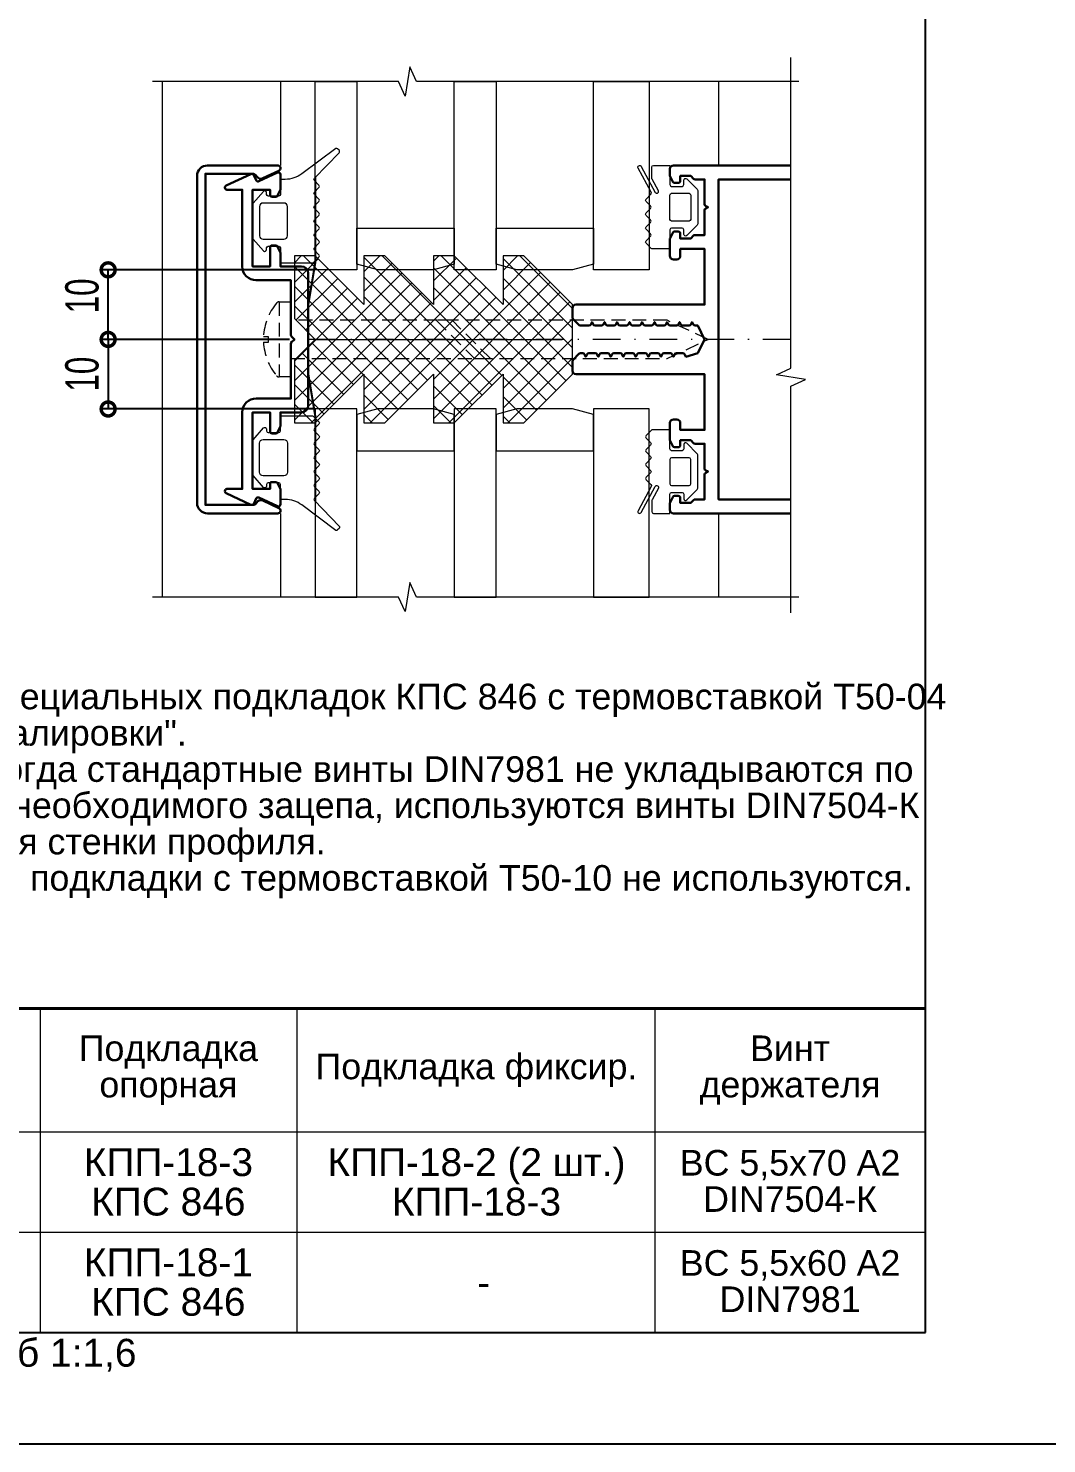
# Model space of a CAD drawing. Extents: x -37 to 8820, y -336 to 478.
# Drawn here: x 2419.4 to 2510.9, y 0 to 127.1 of the extents above; entities that cross this region are included whole.
import ezdxf

# ---------------------------------------------------------------- set-up
doc = ezdxf.new("R2010")
doc.units = 0
doc.header["$LTSCALE"] = 5
doc.linetypes.add('DASHDOT', pattern=[1, 0.5, -0.25, 0, -0.25])
doc.linetypes.add('HIDDEN', pattern=[0.375, 0.25, -0.125])
doc.layers.get('0').update_dxf_attribs({"linetype": 'CONTINUOUS', "lineweight": 30})
doc.layers.get('DEFPOINTS').update_dxf_attribs({"linetype": 'CONTINUOUS'})
for name, color, linetype, lineweight in [('1', 6, 'DASHDOT', 13), ('2', 3, 'HIDDEN', 13), ('Dimentions', 5, 'CONTINUOUS', 15), ('Glass', 5, 'CONTINUOUS', 20), ('Герлен', 7, 'CONTINUOUS', 60), ('Зигзаг', 1, 'CONTINUOUS', 15), ('Конструкции', 252, 'CONTINUOUS', 20), ('Рамки', 1, 'CONTINUOUS', 15), ('Текстовый', 7, 'CONTINUOUS', 9), ('Уплотнители', 1, 'CONTINUOUS', 20), ('Штриховка', 1, 'CONTINUOUS', 5)]:
    doc.layers.add(name, color=color, linetype=linetype, lineweight=lineweight)
doc.layers.add('Скрытые', color=14, linetype='CONTINUOUS', plot=False)
doc.styles.add('3', font='RUSS.SHX', dxfattribs={"width": 0.7, "height": 3})
doc.styles.add('Каталожный', font='arial.ttf', dxfattribs={"height": 2.5})
doc.dimstyles.new('MX1_6', dxfattribs={"dimtxt": 3, "dimasz": 2.5, "dimexe": 0.5, "dimexo": 0, "dimgap": 0.8, "dimtad": 1, "dimlfac": 1.6, "dimdsep": 46, "dimtxsty": '3', "dimcen": 0, "dimclrd": 256, "dimclre": 256, "dimclrt": 256, "dimaunit": 1, "dimadec": 0, "dimazin": 0, "dimtfac": 1, "dimtmove": 0, "dimatfit": 1, "dimfxl": 1, "dimtvp": 1, "dimtolj": 1, "dimtzin": 0, "dimarcsym": 0})

# ---------------------------------------------------------------- blocks, each defined once
blk = doc.blocks.new('_DotSmall')
at = {"color": 0, "linetype": 'ByBlock', "const_width": 0.5}
blk.add_lwpolyline([(-0.0625, 0, 1), (0.0625, 0, 1)], format="xyb", close=True, dxfattribs=at)
blk = doc.blocks.new('*D214')
at = {"layer": 'DEFPOINTS', "color": 0, "linetype": 'Continuous', "transparency": 16777216}
for p in [(2426.54, 105.45), (2445.11, 105.45), (2442.84, 99.2)]:
    blk.add_point(p, dxfattribs=at)
at = {"layer": 'Dimentions', "linetype": 'Continuous', "lineweight": -2, "transparency": 16777216}
for p, q in [((2445.11, 105.45), (2426.04, 105.45)), ((2426.54, 99.2), (2426.54, 105.45)), ((2442.84, 99.2), (2426.04, 99.2))]:
    blk.add_line(p, q, dxfattribs=at)
at = {"layer": 'Dimentions', "linetype": 'Continuous', "lineweight": -2, "transparency": 16777216, "xscale": 2.5, "yscale": 2.5, "zscale": 2.5}
for p, rotation in [((2426.54, 105.45), 90), ((2426.54, 99.2), 270)]:
    blk.add_blockref('_DotSmall', p, dxfattribs=dict(at, rotation=rotation))
at = {"layer": 'Dimentions', "linetype": 'Continuous', "transparency": 16777216, "insert": (2424.2, 103.11), "char_height": 3, "attachment_point": 5, "rotation": 90, "style": '3'}
blk.add_mtext('\\A1;10', dxfattribs=at)
blk = doc.blocks.new('*D215')
at = {"layer": 'DEFPOINTS', "color": 0, "linetype": 'Continuous', "transparency": 16777216}
for p in [(2442.84, 99.2), (2426.54, 92.95), (2445.11, 92.95)]:
    blk.add_point(p, dxfattribs=at)
at = {"layer": 'Dimentions', "linetype": 'Continuous', "lineweight": -2, "transparency": 16777216}
for p, q in [((2442.84, 99.2), (2426.04, 99.2)), ((2426.54, 99.2), (2426.54, 92.95)), ((2445.11, 92.95), (2426.04, 92.95))]:
    blk.add_line(p, q, dxfattribs=at)
at = {"layer": 'Dimentions', "linetype": 'Continuous', "lineweight": -2, "transparency": 16777216, "xscale": 2.5, "yscale": 2.5, "zscale": 2.5}
for p, rotation in [((2426.54, 99.2), 90), ((2426.54, 92.95), 270)]:
    blk.add_blockref('_DotSmall', p, dxfattribs=dict(at, rotation=rotation))
at = {"layer": 'Dimentions', "linetype": 'Continuous', "transparency": 16777216, "insert": (2424.2, 96.08), "char_height": 3, "attachment_point": 5, "rotation": 90, "style": '3'}
blk.add_mtext('\\A1;10', dxfattribs=at)

msp = doc.modelspace()

# ---------------------------------------------------------------- hatches: boundary and pattern name
at = {"layer": 'Штриховка', "lineweight": 5}
h = msp.add_hatch(dxfattribs=at)
h.set_pattern_fill('NET', color=256, scale=10, angle=-45, style=0)
h.set_pattern_definition([(315, (5155.751, 5174.9991), (0.88388348, 0.88388348), []), (45, (5155.751, 5174.9991), (-0.88388348, 0.88388348), [])])
h.paths.add_polyline_path([(2443.2783, 97.3251), (2443.2783, 91.7001), (2445.1533, 91.7001), (2449.5283, 96.0751), (2449.5283, 91.7001), (2451.4033, 91.7001), (2455.7783, 96.0751), (2455.7783, 91.7001), (2457.6533, 91.7001), (2462.0283, 96.0751), (2462.0283, 91.7001), (2463.9033, 91.7001), (2468.2783, 96.0751), (2468.2783, 102.3251), (2463.9033, 106.7001), (2462.0283, 106.7001), (2462.0283, 102.3251), (2457.6533, 106.7001), (2455.7783, 106.7001), (2455.7783, 102.3251), (2451.4033, 106.7001), (2449.5283, 106.7001), (2449.5283, 102.3251), (2445.1533, 106.7001), (2443.2783, 106.7001), (2443.2783, 101.0751), (2445.1533, 99.2001)])

# ---------------------------------------------------------------- linework, layer by layer
for points in [[(2434.5283, 84.5126), (2434.5283, 113.8876, -0.41421356), (2435.4658, 114.8251), (2441.7783, 114.8251, -0.80258485), (2441.8839, 114.3485), (2440.4472, 113.6786, -0.40155944), (2439.8742, 113.8732, 0.27973928), (2439.5415, 114.0751), (2435.2783, 114.0751), (2435.2783, 84.3251), (2439.5415, 84.3251, 0.27973928), (2439.8742, 84.527, -0.40155944), (2440.4472, 84.7216), (2441.8839, 84.0517, -0.80258485), (2441.7783, 83.5751), (2435.4658, 83.5751, -0.41421356)], [(2439.3743, 84.3427, 0.41421356), (2439.6235, 84.4334), (2439.8435, 84.9052, -0.41421356), (2440.0927, 84.9959), (2441.7615, 84.2177, 0.54861879), (2442.0283, 84.3876), (2442.0283, 85.7184, 0.11643382), (2442.0085, 85.8022), (2441.7676, 86.284, 0.28407904), (2441.5999, 86.3876), (2441.2783, 86.3876, 0.41421356), (2441.0908, 86.2001), (2441.0908, 85.7626), (2439.5283, 85.7626), (2439.5283, 92.6376), (2441.0908, 92.6376), (2441.0908, 90.9501, 0.41421356), (2441.2783, 90.7626), (2441.5999, 90.7626, 0.28407904), (2441.7676, 90.8663), (2442.0085, 91.348, 0.11643382), (2442.0283, 91.4319), (2442.0283, 92.6376), (2443.9033, 92.6376, 0.41421356), (2444.5283, 93.2626), (2444.5283, 105.1376, 0.41421356), (2443.9033, 105.7626), (2442.0283, 105.7626), (2442.0283, 106.9684, 0.11643382), (2442.0085, 107.0522), (2441.7676, 107.534, 0.28407904), (2441.5999, 107.6376), (2441.2783, 107.6376, 0.41421356), (2441.0908, 107.4501), (2441.0908, 105.7626), (2439.5283, 105.7626), (2439.5283, 112.6376), (2441.0908, 112.6376), (2441.0908, 112.2001, 0.41421356), (2441.2783, 112.0126), (2441.5999, 112.0126, 0.28407904), (2441.7676, 112.1163), (2442.0085, 112.598, 0.11643382), (2442.0283, 112.6819), (2442.0283, 114.0126, 0.54861879), (2441.7615, 114.1825), (2440.0927, 113.4044, -0.41421356), (2439.8435, 113.495), (2439.6235, 113.9669, 0.41421356), (2439.3743, 114.0575), (2437.1365, 113.014, 0.29147342), (2437.0283, 112.8441), (2437.0283, 112.8251, 0.41421356), (2437.2158, 112.6376), (2438.5908, 112.6376), (2438.5908, 105.7626, 0.41421356), (2439.8408, 104.5126), (2442.9658, 104.5126), (2442.9658, 99.5903, 0.19891237), (2443.0207, 99.4577), (2443.2783, 99.2001), (2443.0207, 98.9425, 0.19891237), (2442.9658, 98.81), (2442.9658, 93.8876), (2439.8408, 93.8876, 0.41421356), (2438.5908, 92.6376), (2438.5908, 85.7626), (2437.2158, 85.7626, 0.41421356), (2437.0283, 85.5751), (2437.0283, 85.5561, 0.29147342), (2437.1365, 85.3862)]]:
    msp.add_lwpolyline(points, format="xyb", close=True)
msp.add_lwpolyline([(2487.8934, 83.5751), (2477.3408, 83.5751, -0.41421356), (2477.0283, 83.8876), (2477.0283, 84.4684, -0.11643382), (2477.048, 84.5522), (2477.2889, 85.034, -0.28407904), (2477.4566, 85.1376), (2477.7783, 85.1376, -0.41421356), (2477.9658, 84.9501), (2477.9658, 84.5126), (2478.9033, 84.5126), (2479.1608, 84.7702, -0.19891237), (2479.2934, 84.8251), (2480.1533, 84.8251), (2480.1533, 87.053, -0.28407904), (2480.2569, 87.2207), (2480.4658, 87.3251), (2480.2569, 87.4295, -0.28407904), (2480.1533, 87.5972), (2480.1533, 89.8251), (2479.2934, 89.8251, -0.19891237), (2479.1608, 89.88), (2478.9033, 90.1376), (2477.9658, 90.1376), (2477.9658, 89.7001, -0.41421356), (2477.7783, 89.5126), (2477.4566, 89.5126, -0.28407904), (2477.2889, 89.6163), (2477.048, 90.098, -0.11643382), (2477.0283, 90.1819), (2477.0283, 91.7001, -0.41421356), (2477.3408, 92.0126), (2477.6533, 92.0126, -0.41421356), (2477.9658, 91.7001), (2477.9658, 91.0751), (2480.1533, 91.0751), (2480.1533, 96.0751), (2468.5908, 96.0751, -0.41421356), (2468.2783, 96.3876), (2468.2783, 97.2475, -0.19891237), (2468.3332, 97.38), (2468.8483, 97.8952, -0.19891237), (2468.9809, 97.9501), (2469.1936, 97.9501, -0.28407904), (2469.3613, 97.8465), (2469.4658, 97.6376), (2469.5702, 97.8465, -0.28407904), (2469.7379, 97.9501), (2470.3186, 97.9501, -0.28407904), (2470.4863, 97.8465), (2470.5908, 97.6376), (2470.6952, 97.8465, -0.28407904), (2470.8629, 97.9501), (2471.4436, 97.9501, -0.28407904), (2471.6113, 97.8465), (2471.7158, 97.6376), (2471.8202, 97.8465, -0.28407904), (2471.9879, 97.9501), (2472.5686, 97.9501, -0.28407904), (2472.7363, 97.8465), (2472.8408, 97.6376), (2472.9452, 97.8465, -0.28407904), (2473.1129, 97.9501), (2473.6936, 97.9501, -0.28407904), (2473.8613, 97.8465), (2473.9658, 97.6376), (2474.0702, 97.8465, -0.28407904), (2474.2379, 97.9501), (2474.8186, 97.9501, -0.28407904), (2474.9863, 97.8465), (2475.0908, 97.6376), (2475.1952, 97.8465, -0.28407904), (2475.3629, 97.9501), (2475.9436, 97.9501, -0.28407904), (2476.1113, 97.8465), (2476.2158, 97.6376), (2476.3202, 97.8465, -0.28407904), (2476.4879, 97.9501), (2477.0686, 97.9501, -0.28407904), (2477.2363, 97.8465), (2477.3408, 97.6376), (2477.4452, 97.8465, -0.28407904), (2477.6129, 97.9501), (2478.1936, 97.9501, -0.28407904), (2478.3613, 97.8465), (2478.4658, 97.6376), (2479.5283, 97.9501), (2480.1533, 99.2001), (2479.5283, 100.4501), (2479.3004, 100.4501, -0.28407904), (2479.1327, 100.5538), (2479.0283, 100.7626), (2478.9238, 100.5538, -0.28407904), (2478.7561, 100.4501), (2478.1754, 100.4501, -0.28407904), (2478.0077, 100.5538), (2477.9033, 100.7626), (2477.7988, 100.5538, -0.28407904), (2477.6311, 100.4501), (2477.0504, 100.4501, -0.28407904), (2476.8827, 100.5538), (2476.7783, 100.7626), (2476.6738, 100.5538, -0.28407904), (2476.5061, 100.4501), (2475.9254, 100.4501, -0.28407904), (2475.7577, 100.5538), (2475.6533, 100.7626), (2475.5488, 100.5538, -0.28407904), (2475.3811, 100.4501), (2474.8004, 100.4501, -0.28407904), (2474.6327, 100.5538), (2474.5283, 100.7626), (2474.4238, 100.5538, -0.28407904), (2474.2561, 100.4501), (2473.6754, 100.4501, -0.28407904), (2473.5077, 100.5538), (2473.4033, 100.7626), (2473.2988, 100.5538, -0.28407904), (2473.1311, 100.4501), (2472.5504, 100.4501, -0.28407904), (2472.3827, 100.5538), (2472.2783, 100.7626), (2472.1738, 100.5538, -0.28407904), (2472.0061, 100.4501), (2471.4254, 100.4501, -0.28407904), (2471.2577, 100.5538), (2471.1533, 100.7626), (2471.0488, 100.5538, -0.28407904), (2470.8811, 100.4501), (2470.3004, 100.4501, -0.28407904), (2470.1327, 100.5538), (2470.0283, 100.7626), (2469.9238, 100.5538, -0.28407904), (2469.7561, 100.4501), (2468.9809, 100.4501, -0.19891237), (2468.8483, 100.505), (2468.3332, 101.0202, -0.19891237), (2468.2783, 101.1528), (2468.2783, 102.0126, -0.41421356), (2468.5908, 102.3251), (2480.1533, 102.3251), (2480.1533, 107.3251), (2477.9658, 107.3251), (2477.9658, 106.7001, -0.41421356), (2477.6533, 106.3876), (2477.3408, 106.3876, -0.41421356), (2477.0283, 106.7001), (2477.0283, 108.2184, -0.11643382), (2477.048, 108.3022), (2477.2889, 108.784, -0.28407904), (2477.4566, 108.8876), (2477.7783, 108.8876, -0.41421356), (2477.9658, 108.7001), (2477.9658, 108.2626), (2478.9033, 108.2626), (2479.1608, 108.5202, -0.19891237), (2479.2934, 108.5751), (2480.1533, 108.5751), (2480.1533, 110.803, -0.28407904), (2480.2569, 110.9707), (2480.4658, 111.0751), (2480.2569, 111.1795, -0.28407904), (2480.1533, 111.3472), (2480.1533, 113.5751), (2479.2934, 113.5751, -0.19891237), (2479.1608, 113.63), (2478.9033, 113.8876), (2477.9658, 113.8876), (2477.9658, 113.4501, -0.41421356), (2477.7783, 113.2626), (2477.4566, 113.2626, -0.28407904), (2477.2889, 113.3663), (2477.048, 113.848, -0.11643382), (2477.0283, 113.9319), (2477.0283, 114.5126, -0.41421356), (2477.3408, 114.8251), (2487.8934, 114.8251)], format="xyb")
msp.add_lwpolyline([(2487.8934, 84.8251), (2481.4033, 84.8251), (2481.4033, 113.5751), (2487.8934, 113.5751)])
at = {"layer": '1'}
msp.add_line((2487.8934, 99.2001), (2434.5283, 99.2001), dxfattribs=at)
at = {"layer": '2'}
msp.add_line((2441.9097, 102.5751), (2441.9097, 95.8251), dxfattribs=at)
msp.add_lwpolyline([(2440.5029, 99.4457, -0.16184886), (2441.6686, 102.4615, -0.22388754), (2441.9097, 102.5751), (2442.9658, 102.5751), (2442.9658, 95.8251), (2441.9097, 95.8251, -0.22388754), (2441.6686, 95.9388, -0.16184886), (2440.5029, 98.9545), (2440.9406, 98.9545), (2440.9406, 99.4457)], format="xyb", close=True, dxfattribs=at)
for points in [[(2442.9658, 97.4814), (2476.7799, 97.4814), (2480.4658, 99.2001), (2476.7799, 100.9189), (2442.9658, 100.9189)], [(2456.0317, 100.9189), (2459.4692, 97.4814), (2460.9015, 97.4814), (2457.464, 100.9189)]]:
    msp.add_lwpolyline(points, close=True, dxfattribs=at)
at = {"layer": 'Glass'}
for points in [[(2448.9033, 122.3553), (2448.9033, 105.4501), (2445.1533, 105.4501), (2445.1533, 122.3553)], [(2461.4033, 122.3553), (2461.4033, 105.4501), (2457.6533, 105.4501), (2457.6533, 122.3553)], [(2470.1533, 105.4501), (2470.1533, 122.3553), (2475.1533, 122.3553), (2475.1533, 105.4501)], [(2448.9033, 105.9525), (2448.9033, 109.2001), (2457.6533, 109.2001), (2457.6533, 105.9525), (2455.7783, 105.4501), (2450.7783, 105.4501)], [(2461.4033, 105.9525), (2461.4033, 109.2001), (2470.1533, 109.2001), (2470.1533, 105.9525), (2468.2783, 105.4501), (2463.2783, 105.4501)], [(2448.9033, 76.0449), (2448.9033, 92.9501), (2445.1533, 92.9501), (2445.1533, 76.0449)], [(2448.9033, 92.4477), (2448.9033, 89.2001), (2457.6533, 89.2001), (2457.6533, 92.4477), (2455.7783, 92.9501), (2450.7783, 92.9501)], [(2461.4033, 76.0449), (2461.4033, 92.9501), (2457.6533, 92.9501), (2457.6533, 76.0449)], [(2461.4033, 92.4477), (2461.4033, 89.2001), (2470.1533, 89.2001), (2470.1533, 92.4477), (2468.2783, 92.9501), (2463.2783, 92.9501)], [(2470.1533, 92.9501), (2470.1533, 76.0449), (2475.1533, 76.0449), (2475.1533, 92.9501)]]:
    msp.add_lwpolyline(points, close=True, dxfattribs=at)
at = {"layer": 'Герлен', "lineweight": 40}
msp.add_line((2335, 39.0868), (2500, 39.0868), dxfattribs=at)
at = {"layer": 'Герлен', "ltscale": 2, "const_width": 0.1875}
msp.add_lwpolyline([(2445.1533, 84.6376), (2445.1533, 92.3251), (2444.5283, 96.0751), (2444.5283, 102.3251), (2445.1533, 106.0751), (2445.1533, 113.7626)], dxfattribs=at)
at = {"layer": 'Зигзаг'}
for points in [[(2488.6104, 122.3553), (2454.243, 122.3553), (2453.6621, 123.6732), (2453.2265, 121.0605), (2452.644, 122.3553), (2430.5235, 122.3553)], [(2487.8934, 74.652), (2487.8934, 95.0042), (2489.2113, 95.5851), (2486.5986, 96.0207), (2487.8934, 96.6032), (2487.8934, 124.5299)], [(2488.6104, 76.0449), (2454.243, 76.0449), (2453.6621, 77.3628), (2453.2265, 74.7501), (2452.644, 76.0449), (2430.5235, 76.0449)]]:
    msp.add_lwpolyline(points, dxfattribs=at)
at = {"layer": 'Конструкции'}
for p, q in [((2442.0283, 122.3553), (2442.0283, 114.8251)), ((2481.4033, 122.3553), (2481.4033, 114.8251)), ((2442.0283, 83.5751), (2442.0283, 76.0449)), ((2481.4033, 83.5751), (2481.4033, 76.0449))]:
    msp.add_line(p, q, dxfattribs=at)
msp.add_lwpolyline([(2431.4033, 122.3553), (2431.4033, 76.0449)], dxfattribs=at)
at = {"layer": 'Рамки'}
for p, q in [((2420.4215, 39.0868), (2420.4215, 10)), ((2443.4859, 39.0868), (2443.4859, 10)), ((2475.6601, 39.0868), (2475.6601, 10)), ((2335, 28), (2500, 28)), ((2335, 19), (2500, 19)), ((2335, 10), (2500, 10))]:
    msp.add_line(p, q, dxfattribs=at)
at = {"layer": 'Скрытые', "linetype": 'Continuous'}
for points in [[(2520, 297), (2310, 297), (2310, 0), (2520, 0)], [(2500, 10), (2500, 287), (2335, 287), (2335, 10)]]:
    msp.add_lwpolyline(points, close=True, dxfattribs=at)
at = {"layer": 'Уплотнители'}
msp.add_line((2445.1533, 99.2001), (2467.3408, 99.2001), dxfattribs=at)
for points in [[(2440.7783, 107.4189, -0.41421356), (2440.9345, 107.5751), (2441.872, 107.5751, -0.41421356), (2442.0283, 107.4189), (2442.0283, 106.0751), (2444.9162, 106.0751, 0.19891237), (2445.0046, 106.1117), (2445.4825, 106.5896, 0.41421356), (2445.4825, 106.8106), (2445.0785, 107.2146, -0.41421356), (2445.0785, 107.4356), (2445.4825, 107.8396, 0.41421356), (2445.4825, 108.0606), (2445.0785, 108.4646, -0.41421356), (2445.0785, 108.6856), (2445.4825, 109.0896, 0.41421356), (2445.4825, 109.3106), (2445.0785, 109.7146, -0.41421356), (2445.0785, 109.9356), (2445.4825, 110.3396, 0.41421356), (2445.4825, 110.5606), (2445.0785, 110.9646, -0.41421356), (2445.0785, 111.1856), (2445.4825, 111.5896, 0.41421356), (2445.4825, 111.8106), (2445.0785, 112.2146, -0.41421356), (2445.0785, 112.4356), (2445.4825, 112.8396, 0.41421356), (2445.4825, 113.0606), (2445.0785, 113.4646, -0.41421356), (2445.0785, 113.6856), (2447.2928, 115.9646, 0.41421356), (2447.2928, 116.1856), (2447.1614, 116.3169, 0.29253821), (2446.9969, 116.3531), (2443.9437, 114.0723, -0.16178775), (2442.4476, 113.5751), (2442.0283, 113.5751), (2442.0283, 112.2314, -0.41421356), (2441.872, 112.0751), (2440.9345, 112.0751, -0.41421356), (2440.7783, 112.2314), (2440.7783, 112.3876, 0.66858666), (2440.5114, 112.498), (2439.5739, 111.4334, 0.19861919), (2439.5283, 111.323), (2439.5283, 108.3272, 0.19861919), (2439.5739, 108.2169), (2440.5114, 107.1523, 0.66858666), (2440.7783, 107.2626)], [(2475.9891, 112.5559), (2475.4222, 113.6009, -0.12491271), (2475.4033, 113.6754), (2475.4033, 114.6689, -0.41421356), (2475.5595, 114.8251), (2477.0283, 114.8251), (2477.0283, 113.1064, 0.41421356), (2477.1845, 112.9501), (2478.122, 112.9501, 0.41421356), (2478.2783, 113.1064), (2478.2783, 113.5126, -0.66858666), (2478.5451, 113.623), (2479.4826, 112.6834, -0.19861919), (2479.5283, 112.573), (2479.5283, 109.5772, -0.19861919), (2479.4826, 109.4669), (2478.5451, 108.5273, -0.66858666), (2478.2783, 108.6376), (2478.2783, 109.0439, 0.41421356), (2478.122, 109.2001), (2477.1845, 109.2001, 0.41421356), (2477.0283, 109.0439), (2477.0283, 107.3251), (2475.468, 107.3251, -0.19891237), (2475.3575, 107.3709), (2474.8887, 107.8396, -0.41421356), (2474.8887, 108.0606), (2475.2928, 108.4646, 0.41421356), (2475.2928, 108.6856), (2474.8887, 109.0896, -0.41421356), (2474.8887, 109.3106), (2475.2928, 109.7146, 0.41421356), (2475.2928, 109.9356), (2474.8887, 110.3396, -0.41421356), (2474.8887, 110.5606), (2475.2928, 110.9646, 0.41421356), (2475.2928, 111.1856), (2474.8887, 111.5896, -0.41421356), (2474.8887, 111.8106), (2475.3208, 112.2426, 0.33207606), (2475.3476, 112.4276), (2474.1722, 114.5944, -1), (2474.4468, 114.7434), (2475.7144, 112.4069, 1)], [(2478.9033, 112.1689), (2478.9033, 109.9814, -0.41421356), (2478.747, 109.8251), (2477.1845, 109.8251, -0.41421356), (2477.0283, 109.9814), (2477.0283, 112.1689, -0.41421356), (2477.1845, 112.3251), (2478.747, 112.3251, -0.41421356)], [(2440.1533, 111.1376), (2440.1533, 108.5126, 0.41421356), (2440.4658, 108.2001), (2442.3408, 108.2001, 0.41421356), (2442.6533, 108.5126), (2442.6533, 111.1376, 0.41421356), (2442.3408, 111.4501), (2440.4658, 111.4501, 0.41421356)], [(2440.7783, 90.9814, 0.41421356), (2440.9345, 90.8251), (2441.872, 90.8251, 0.41421356), (2442.0283, 90.9814), (2442.0283, 92.3251), (2444.9162, 92.3251, -0.19891237), (2445.0046, 92.2885), (2445.4825, 91.8106, -0.41421356), (2445.4825, 91.5896), (2445.0785, 91.1856, 0.41421356), (2445.0785, 90.9646), (2445.4825, 90.5606, -0.41421356), (2445.4825, 90.3396), (2445.0785, 89.9356, 0.41421356), (2445.0785, 89.7146), (2445.4825, 89.3106, -0.41421356), (2445.4825, 89.0896), (2445.0785, 88.6856, 0.41421356), (2445.0785, 88.4646), (2445.4825, 88.0606, -0.41421356), (2445.4825, 87.8396), (2445.0785, 87.4356, 0.41421356), (2445.0785, 87.2146), (2445.4825, 86.8106, -0.41421356), (2445.4825, 86.5896), (2445.0785, 86.1856, 0.41421356), (2445.0785, 85.9646), (2445.4825, 85.5606, -0.41421356), (2445.4825, 85.3396), (2445.0785, 84.9356, 0.41421356), (2445.0785, 84.7146), (2447.2928, 82.4356, -0.41421356), (2447.2928, 82.2146), (2447.1614, 82.0833, -0.29253821), (2446.9969, 82.0472), (2443.9437, 84.328, 0.16178775), (2442.4476, 84.8251), (2442.0283, 84.8251), (2442.0283, 86.1689, 0.41421356), (2441.872, 86.3251), (2440.9345, 86.3251, 0.41421356), (2440.7783, 86.1689), (2440.7783, 86.0126, -0.66858666), (2440.5114, 85.9023), (2439.5739, 86.9669, -0.19861919), (2439.5283, 87.0772), (2439.5283, 90.073, -0.19861919), (2439.5739, 90.1834), (2440.5114, 91.248, -0.66858666), (2440.7783, 91.1376)], [(2475.9891, 85.8444), (2475.4222, 84.7993, 0.12491271), (2475.4033, 84.7248), (2475.4033, 83.7314, 0.41421356), (2475.5595, 83.5751), (2477.0283, 83.5751), (2477.0283, 85.2939, -0.41421356), (2477.1845, 85.4501), (2478.122, 85.4501, -0.41421356), (2478.2783, 85.2939), (2478.2783, 84.8876, 0.66858666), (2478.5451, 84.7773), (2479.4826, 85.7169, 0.19861919), (2479.5283, 85.8272), (2479.5283, 88.823, 0.19861919), (2479.4826, 88.9334), (2478.5451, 89.873, 0.66858666), (2478.2783, 89.7626), (2478.2783, 89.3564, -0.41421356), (2478.122, 89.2001), (2477.1845, 89.2001, -0.41421356), (2477.0283, 89.3564), (2477.0283, 91.0751), (2475.468, 91.0751, 0.19891237), (2475.3575, 91.0294), (2474.8887, 90.5606, 0.41421356), (2474.8887, 90.3396), (2475.2928, 89.9356, -0.41421356), (2475.2928, 89.7146), (2474.8887, 89.3106, 0.41421356), (2474.8887, 89.0896), (2475.2928, 88.6856, -0.41421356), (2475.2928, 88.4646), (2474.8887, 88.0606, 0.41421356), (2474.8887, 87.8396), (2475.2928, 87.4356, -0.41421356), (2475.2928, 87.2146), (2474.8887, 86.8106, 0.41421356), (2474.8887, 86.5896), (2475.3208, 86.1576, -0.33207606), (2475.3476, 85.9726), (2474.1722, 83.8059, 1), (2474.4468, 83.6569), (2475.7144, 85.9934, -1)], [(2440.1533, 87.2626), (2440.1533, 89.8876, -0.41421356), (2440.4658, 90.2001), (2442.3408, 90.2001, -0.41421356), (2442.6533, 89.8876), (2442.6533, 87.2626, -0.41421356), (2442.3408, 86.9501), (2440.4658, 86.9501, -0.41421356)], [(2478.9033, 86.2314), (2478.9033, 88.4189, 0.41421356), (2478.747, 88.5751), (2477.1845, 88.5751, 0.41421356), (2477.0283, 88.4189), (2477.0283, 86.2314, 0.41421356), (2477.1845, 86.0751), (2478.747, 86.0751, 0.41421356)]]:
    msp.add_lwpolyline(points, format="xyb", close=True, dxfattribs=at)
msp.add_lwpolyline([(2443.2783, 97.3251), (2443.2783, 91.7001), (2445.1533, 91.7001), (2449.5283, 96.0751), (2449.5283, 91.7001), (2451.4033, 91.7001), (2455.7783, 96.0751), (2455.7783, 91.7001), (2457.6533, 91.7001), (2462.0283, 96.0751), (2462.0283, 91.7001), (2463.9033, 91.7001), (2468.2783, 96.0751), (2468.2783, 102.3251), (2463.9033, 106.7001), (2462.0283, 106.7001), (2462.0283, 102.3251), (2457.6533, 106.7001), (2455.7783, 106.7001), (2455.7783, 102.3251), (2451.4033, 106.7001), (2449.5283, 106.7001), (2449.5283, 102.3251), (2445.1533, 106.7001), (2443.2783, 106.7001), (2443.2783, 101.0751), (2445.1533, 99.2001)], close=True, dxfattribs=at)

# ---------------------------------------------------------------- texts
at = {"layer": 'Скрытые', "linetype": 'Continuous', "insert": (2417.5, 7.9386), "char_height": 3.5, "width": 165, "attachment_point": 5, "style": 'Каталожный'}
msp.add_mtext('\\pxqc;{\\H0.71429x;масштаб 1:1,6}', dxfattribs=at)
at = {"layer": 'Текстовый', "linetype": 'Continuous', "line_spacing_factor": 0.85, "style": 'Каталожный'}
for s, insert, char_height, width, attachment_point in [('\\pxi-2,l2,r-2.0333,se1.0833,ql,t4;{\\fArial|b1|i0|c204|p34;Примечания:\\P\\pi0,l0,t2,4;\\fArial|b0|i0|c204|p34;\\H0.92x;1.^IУстановка специальных подкладок КПС 846 с термовставкой Т50-04 см. раздел "Деталировки".\\fArial|b1|i0|c204|p34;\\H1.087x;\\P\\fArial|b0|i0|c204|p34;\\H0.92x;2.^IВ случаях, когда стандартные винты DIN7981 не укладываются по длине с учетом необходимого зацепа, используются винты DIN7504-К для прохождения стенки профиля.\\P\\pr0,s*,q*,tz;\\H0.99996x;3. Фиксирующие подкладки с термовставкой T50-10 не используются.}', (2393.9917, 71.8148), 2.5, 106.291444, 1), ('Подкладка опорная', (2431.9537, 33.5434), 2.3, 23.064405, 5), ('Винт \\Pдержателя', (2487.8301, 33.5434), 2.3, 24.339882, 5), ('Подкладка фиксир.', (2459.6444, 33.5434), 2.3, 34.031339, 5), ('КПП-18-3\\PКПС 846', (2431.9537, 23.5), 2.5, 23.064405, 5), ('КПП-18-2 (2 шт.)\\PКПП-18-3', (2459.6444, 23.5), 2.5, 34.031339, 5), ('ВС 5,5х70 А2\\PDIN7504-К', (2487.8301, 23.5897), 2.3, 24.339882, 5), ('КПП-18-1\\PКПС 846', (2431.9537, 14.5), 2.5, 23.064405, 5), ('ВС 5,5х60 А2\\PDIN7981', (2487.8301, 14.5897), 2.3, 24.339882, 5), ('-', (2460.2874, 14.5), 2.5, 35.317264, 5)]:
    msp.add_mtext(s, dxfattribs=dict(at, insert=insert, char_height=char_height, width=width, attachment_point=attachment_point))

# ---------------------------------------------------------------- dimensions: what is measured, and where the dimension line sits
at = {"layer": 'Dimentions', "linetype": 'Continuous'}
dim = msp.add_linear_dim(base=(2426.5437, 105.4501), p1=(2442.8423, 99.2001), p2=(2445.1081, 105.4501), angle=90, dimstyle='MX1_6', override={"dimdec": 1, "dimblk1": 'DotSmall', "dimblk2": 'DotSmall', "dimsah": 1}, dxfattribs=at)
dim.commit()
dim.dimension.update_dxf_attribs({"geometry": '*D214', "text_midpoint": (2426.5437, 103.1064), "dimtype": 160})
dim = msp.add_linear_dim(base=(2426.5437, 92.9501), p1=(2442.8423, 99.2001), p2=(2445.1081, 92.9501), angle=90, dimstyle='MX1_6', override={"dimdec": 1, "dimblk1": 'DotSmall', "dimblk2": 'DotSmall', "dimsah": 1}, dxfattribs=at)
dim.commit()
dim.dimension.update_dxf_attribs({"geometry": '*D215', "text_midpoint": (2424.2008, 96.0751)})

doc.saveas('drawing.dxf')
